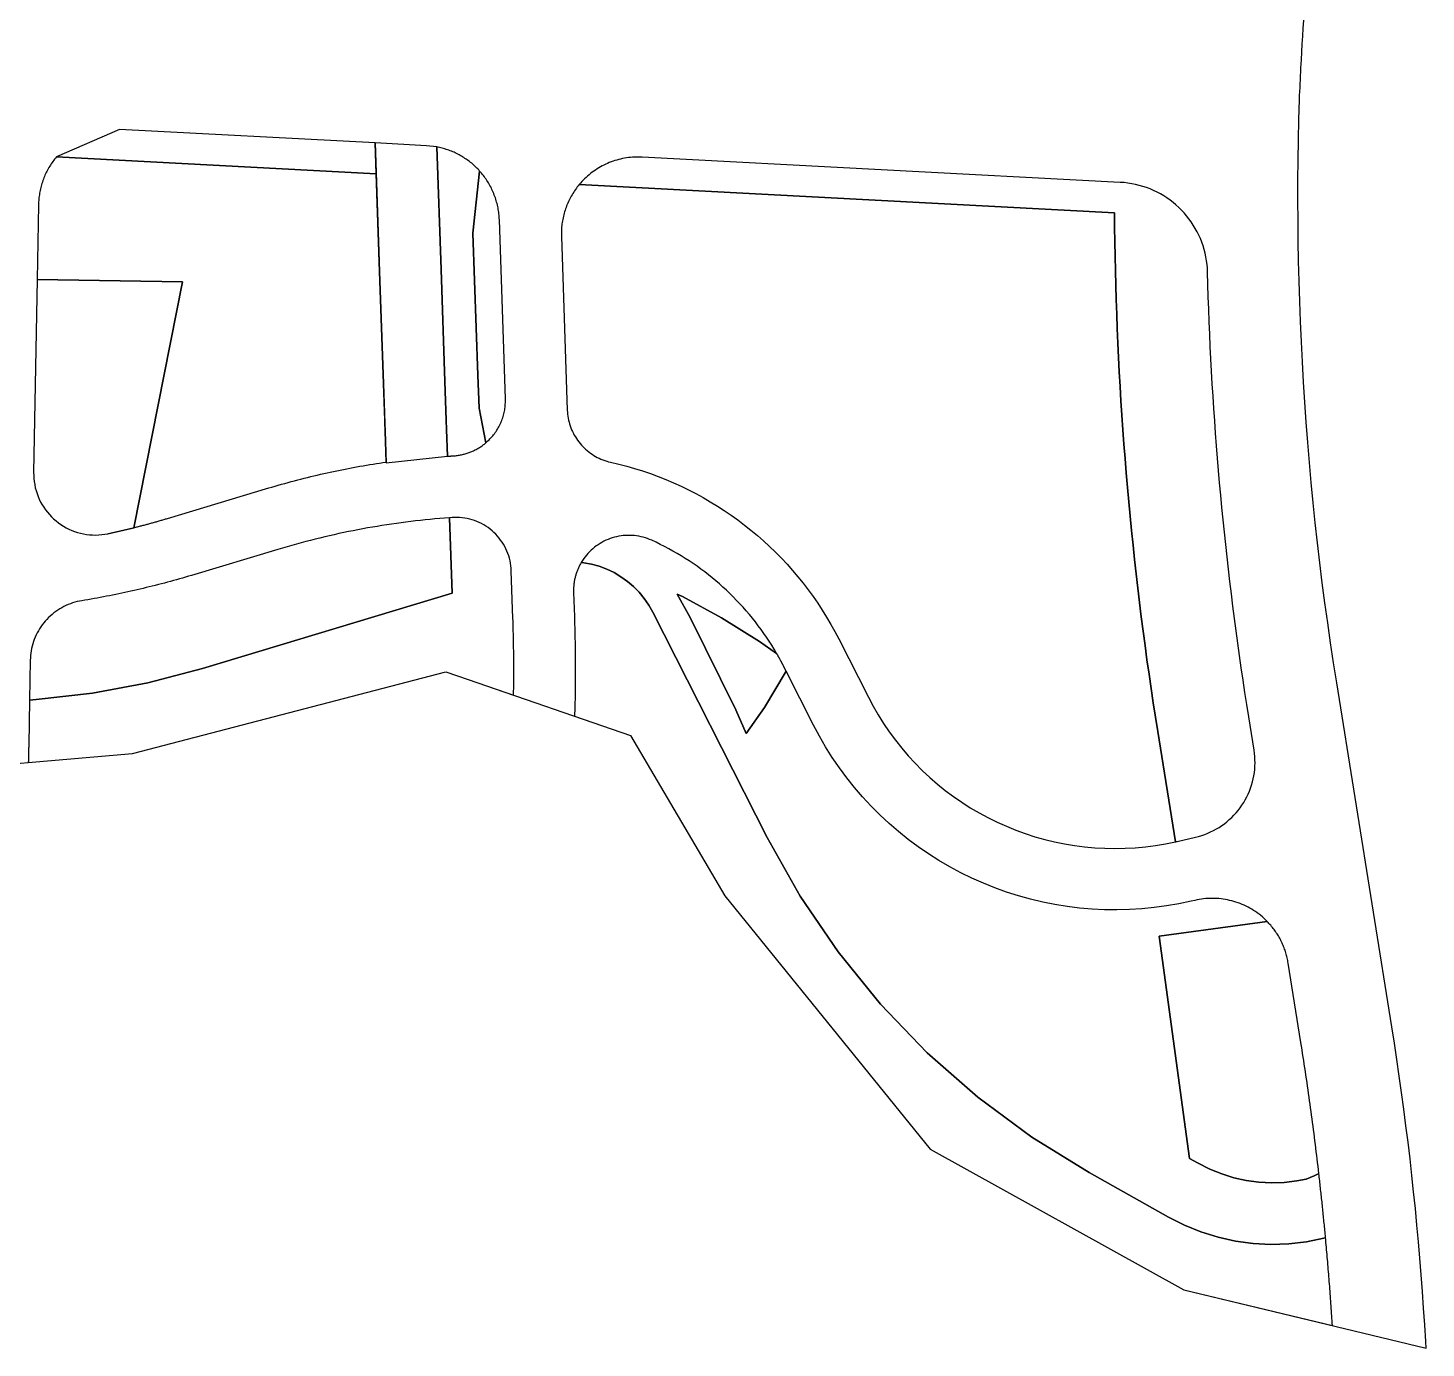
# Model space of a CAD drawing. Header units: millimetres. Extents: x 39644 to 41439, y 212527 to 214341.
# Drawn here: x 40940.8 to 41395.7, y 212555.3 to 212984.9 of the extents above; entities that cross this region are included whole.
import ezdxf

# ---------------------------------------------------------------- set-up
doc = ezdxf.new("R2010")
doc.units = ezdxf.units.MM
for name, color, linetype in [('00-规划范围', 7, 'CONTINUOUS'), ('YD-A_边线', 7, 'CONTINUOUS'), ('YD-E1_边线', 7, 'CONTINUOUS'), ('YD-E2_边线', 7, 'CONTINUOUS'), ('YD-G1_边线', 7, 'CONTINUOUS'), ('YD-G2_边线', 7, 'CONTINUOUS'), ('YD-R2_边线', 7, 'CONTINUOUS'), ('YD-U12_边线', 7, 'CONTINUOUS')]:
    doc.layers.add(name, color=color, linetype=linetype)

msp = doc.modelspace()

# ---------------------------------------------------------------- linework, layer by layer
at = {"layer": '00-规划范围'}
msp.add_lwpolyline([(40910.8, 212743.35), (40940.9, 212745.93), (40974.83, 212748.84), (41076.77, 212775.42), (41084.02, 212772.92), (41136.83, 212754.73), (41167.49, 212702.55), (41234.33, 212620.03), (41316.93, 212574.25), (41395.69, 212555.35), (41395.57, 212557.49), (41395.26, 212562.91), (41394.91, 212568.32), (41394.53, 212573.73), (41394.13, 212579.14), (41393.69, 212584.55), (41393.23, 212589.96), (41392.74, 212595.36), (41392.21, 212600.76), (41391.66, 212606.16), (41391.08, 212611.55), (41390.47, 212616.94), (41389.83, 212622.33), (41389.16, 212627.71), (41388.46, 212633.09), (41387.73, 212638.47), (41386.98, 212643.84), (41386.19, 212649.21), (41385.38, 212654.58), (41384.53, 212659.93), (41366.61, 212771.81), (41365.59, 212778.3), (41364.61, 212784.8), (41363.68, 212791.3), (41362.79, 212797.81), (41361.94, 212804.32), (41361.14, 212810.84), (41360.38, 212817.37), (41359.66, 212823.9), (41358.98, 212830.43), (41358.35, 212836.97), (41357.76, 212843.51), (41357.21, 212850.06), (41356.71, 212856.61), (41356.25, 212863.16), (41355.83, 212869.72), (41355.46, 212876.28), (41355.12, 212882.84), (41354.84, 212889.4), (41354.59, 212895.97), (41354.39, 212902.53), (41354.23, 212909.1), (41354.11, 212915.67), (41354.04, 212922.24), (41354.01, 212928.81), (41354.02, 212935.38), (41354.08, 212941.95), (41354.18, 212948.52), (41354.32, 212955.08), (41354.51, 212961.65), (41354.51, 212961.69, -0.002276), (41355, 212971.91), (41355, 212971.95), (41355, 212971.99, -0.009153), (41357.9, 213013.03)], format="xyb", dxfattribs=at)
at = {"layer": 'YD-A_边线', "color": 7}
msp.add_lwpolyline([(40991.05, 212902.36), (40943.78, 212903.11), (40942.64, 212840.29), (40942.65, 212839.3), (40942.7, 212838.3), (40942.81, 212837.31), (40942.97, 212836.32), (40943.17, 212835.34), (40943.42, 212834.38), (40943.73, 212833.42), (40944.07, 212832.49), (40944.47, 212831.57), (40944.91, 212830.67), (40945.39, 212829.8), (40945.92, 212828.95), (40946.49, 212828.13), (40947.1, 212827.34), (40947.75, 212826.58), (40948.43, 212825.85), (40949.15, 212825.16), (40949.91, 212824.51), (40950.69, 212823.89), (40951.51, 212823.32), (40952.35, 212822.78), (40953.22, 212822.29), (40954.11, 212821.84), (40955.02, 212821.44), (40955.96, 212821.08), (40956.91, 212820.77), (40957.87, 212820.51), (40958.85, 212820.29), (40959.83, 212820.13), (40960.82, 212820.01), (40961.82, 212819.95), (40962.82, 212819.93), (40963.82, 212819.97), (40964.81, 212820.05), (40965.8, 212820.18), (40966.78, 212820.37), (40967.02, 212820.42), (40967.25, 212820.47), (40967.49, 212820.52), (40967.73, 212820.57), (40967.96, 212820.62), (40968.2, 212820.67), (40968.44, 212820.72), (40968.67, 212820.77), (40968.91, 212820.83), (40969.14, 212820.88), (40969.38, 212820.93), (40969.61, 212820.98), (40969.85, 212821.04), (40970.09, 212821.09), (40970.32, 212821.14), (40970.56, 212821.2), (40970.79, 212821.25), (40971.03, 212821.31), (40971.26, 212821.36), (40971.5, 212821.41), (40971.73, 212821.47), (40971.97, 212821.52), (40972.2, 212821.58), (40972.44, 212821.64), (40972.67, 212821.69), (40972.91, 212821.75), (40973.14, 212821.8), (40973.38, 212821.86), (40973.61, 212821.92), (40973.85, 212821.97), (40974.08, 212822.03), (40974.32, 212822.09), (40974.55, 212822.15), (40974.79, 212822.21), (40975.02, 212822.26), (40975.26, 212822.32), (40991.05, 212902.36)], dxfattribs=at)
at = {"layer": 'YD-E1_边线', "color": 7}
for points in [[(41085.58, 212918.18), (41087.76, 212938.39), (41087.45, 212938.72), (41087.14, 212939.05), (41086.82, 212939.37), (41086.5, 212939.68), (41086.17, 212939.99), (41085.84, 212940.3), (41085.5, 212940.6), (41085.16, 212940.89), (41084.81, 212941.17), (41084.45, 212941.45), (41084.09, 212941.73), (41083.73, 212941.99), (41083.36, 212942.25), (41082.98, 212942.51), (41082.6, 212942.75), (41082.22, 212942.99), (41081.83, 212943.22), (41081.44, 212943.45), (41081.05, 212943.67), (41080.65, 212943.88), (41080.24, 212944.08), (41079.84, 212944.28), (41079.43, 212944.47), (41079.01, 212944.65), (41078.6, 212944.82), (41078.18, 212944.99), (41077.75, 212945.15), (41077.33, 212945.3), (41076.9, 212945.44), (41076.47, 212945.58), (41076.04, 212945.71), (41075.6, 212945.83), (41075.16, 212945.94), (41074.72, 212946.04), (41074.28, 212946.14), (41073.84, 212946.23), (41075.2, 212906.37), (41076.44, 212869.86), (41076.87, 212857.26), (41076.97, 212854.32), (41077.27, 212845.57), (41077.38, 212845.58), (41077.49, 212845.58), (41077.61, 212845.59), (41077.72, 212845.6), (41077.83, 212845.61), (41077.94, 212845.61), (41078.06, 212845.62), (41078.17, 212845.63), (41078.28, 212845.64), (41078.39, 212845.64), (41078.5, 212845.65), (41078.62, 212845.66), (41078.73, 212845.67), (41078.84, 212845.67), (41078.95, 212845.68), (41079.07, 212845.69), (41079.18, 212845.7), (41079.29, 212845.7), (41079.61, 212845.73), (41079.93, 212845.75), (41080.25, 212845.79), (41080.56, 212845.83), (41080.88, 212845.87), (41081.2, 212845.93), (41081.51, 212845.98), (41081.83, 212846.05), (41082.14, 212846.11), (41082.45, 212846.19), (41082.76, 212846.27), (41083.07, 212846.35), (41083.38, 212846.44), (41083.68, 212846.54), (41083.99, 212846.64), (41084.29, 212846.74), (41084.59, 212846.86), (41084.89, 212846.97), (41085.18, 212847.1), (41085.48, 212847.22), (41085.77, 212847.36), (41086.06, 212847.5), (41086.35, 212847.64), (41086.63, 212847.79), (41086.91, 212847.94), (41087.19, 212848.1), (41087.46, 212848.26), (41087.74, 212848.43), (41088.01, 212848.6), (41088.27, 212848.78), (41088.54, 212848.96), (41088.8, 212849.15), (41089.05, 212849.34), (41089.31, 212849.54), (41089.56, 212849.74), (41089.8, 212849.94), (41087.64, 212861.19), (41087.16, 212871.98), (41085.58, 212918.18)], [(41098.05, 212808.28), (41098, 212809.11), (41097.92, 212809.93), (41097.8, 212810.75), (41097.64, 212811.56), (41097.44, 212812.36), (41097.21, 212813.16), (41096.94, 212813.94), (41096.63, 212814.71), (41096.29, 212815.46), (41095.91, 212816.2), (41095.51, 212816.92), (41095.06, 212817.62), (41094.59, 212818.3), (41094.09, 212818.95), (41093.56, 212819.58), (41092.99, 212820.19), (41092.4, 212820.77), (41091.79, 212821.33), (41091.15, 212821.85), (41090.49, 212822.34), (41089.8, 212822.81), (41089.1, 212823.24), (41088.37, 212823.64), (41087.63, 212824), (41086.87, 212824.33), (41086.1, 212824.63), (41085.31, 212824.89), (41084.52, 212825.11), (41083.71, 212825.3), (41082.9, 212825.45), (41082.08, 212825.56), (41081.25, 212825.63), (41080.43, 212825.67), (41079.6, 212825.66), (41078.78, 212825.62), (41077.95, 212825.55), (41078.79, 212800.98), (40997.55, 212776.54), (40979.79, 212771.87), (40961.74, 212768.47), (40943.5, 212766.35), (40941.3, 212766.17), (40941.03, 212751.6), (40941.03, 212751.44), (40941.03, 212751.28), (40941.02, 212751.13), (40941.02, 212750.97), (40941.02, 212750.81), (40941.01, 212750.65), (40941.01, 212750.5), (40941.01, 212750.34), (40941, 212750.18), (40941, 212750.03), (40941, 212749.87), (40940.99, 212749.71), (40940.99, 212749.55), (40940.99, 212749.4), (40940.98, 212749.24), (40940.98, 212749.08), (40940.98, 212748.92), (40940.97, 212748.77), (40940.97, 212748.61), (40940.97, 212748.45), (40940.96, 212748.29), (40940.96, 212748.14), (40940.95, 212747.98), (40940.95, 212747.82), (40940.95, 212747.66), (40940.94, 212747.51), (40940.94, 212747.35), (40940.93, 212747.19), (40940.93, 212747.04), (40940.93, 212746.88), (40940.92, 212746.72), (40940.92, 212746.56), (40940.91, 212746.41), (40940.91, 212746.25), (40940.9, 212746.09), (40940.9, 212745.93), (40974.83, 212748.84), (41076.77, 212775.42), (41084.02, 212772.92), (41098.8, 212767.83), (41098.81, 212768.52), (41098.82, 212769.22), (41098.83, 212769.91), (41098.84, 212770.6), (41098.84, 212771.29), (41098.85, 212771.98), (41098.86, 212772.67), (41098.86, 212773.36), (41098.86, 212774.06), (41098.87, 212774.75), (41098.87, 212775.44), (41098.87, 212776.13), (41098.87, 212776.82), (41098.86, 212777.51), (41098.86, 212778.2), (41098.86, 212778.9), (41098.85, 212779.59), (41098.85, 212780.28), (41098.84, 212780.97), (41098.83, 212781.66), (41098.83, 212782.35), (41098.82, 212783.05), (41098.81, 212783.74), (41098.8, 212784.43), (41098.78, 212785.12), (41098.77, 212785.81), (41098.76, 212786.5), (41098.74, 212787.19), (41098.72, 212787.88), (41098.71, 212788.58), (41098.69, 212789.27), (41098.67, 212789.96), (41098.65, 212790.65), (41098.63, 212791.34), (41098.61, 212792.03), (41098.58, 212792.72), (41098.05, 212808.28), (41098.05, 212808.28)], [(41144.07, 212794.83), (41142.78, 212797.11), (41141.31, 212799.26), (41139.65, 212801.28), (41137.83, 212803.14), (41135.84, 212804.84), (41133.72, 212806.36), (41131.48, 212807.69), (41129.12, 212808.82), (41126.68, 212809.74), (41124.17, 212810.45), (41121.6, 212810.93), (41120.82, 212811.01), (41120.68, 212810.77), (41120.54, 212810.52), (41120.4, 212810.27), (41120.27, 212810.01), (41120.14, 212809.76), (41120.02, 212809.5), (41119.9, 212809.24), (41119.78, 212808.98), (41119.67, 212808.72), (41119.56, 212808.46), (41119.46, 212808.19), (41119.36, 212807.92), (41119.27, 212807.65), (41119.18, 212807.38), (41119.09, 212807.11), (41119.01, 212806.84), (41118.93, 212806.56), (41118.86, 212806.29), (41118.79, 212806.01), (41118.73, 212805.74), (41118.67, 212805.46), (41118.61, 212805.18), (41118.56, 212804.9), (41118.51, 212804.61), (41118.47, 212804.33), (41118.43, 212804.05), (41118.4, 212803.77), (41118.37, 212803.48), (41118.35, 212803.2), (41118.33, 212802.92), (41118.31, 212802.63), (41118.3, 212802.35), (41118.3, 212802.06), (41118.29, 212801.78), (41118.3, 212801.49), (41118.31, 212801.21), (41118.57, 212793.4), (41118.6, 212792.5), (41118.63, 212791.6), (41118.66, 212790.7), (41118.68, 212789.8), (41118.7, 212788.9), (41118.73, 212788), (41118.75, 212787.1), (41118.77, 212786.2), (41118.78, 212785.3), (41118.8, 212784.4), (41118.81, 212783.5), (41118.82, 212782.6), (41118.84, 212781.7), (41118.84, 212780.8), (41118.85, 212779.9), (41118.86, 212779), (41118.86, 212778.1), (41118.87, 212777.2), (41118.87, 212776.3), (41118.87, 212775.4), (41118.86, 212774.5), (41118.86, 212773.6), (41118.86, 212772.7), (41118.85, 212771.8), (41118.84, 212770.9), (41118.83, 212770), (41118.82, 212769.1), (41118.81, 212768.2), (41118.79, 212767.29), (41118.78, 212766.39), (41118.76, 212765.49), (41118.74, 212764.59), (41118.72, 212763.69), (41118.7, 212762.79), (41118.67, 212761.89), (41118.65, 212760.99), (41136.83, 212754.73), (41167.49, 212702.55), (41234.33, 212620.03), (41316.93, 212574.25), (41365.22, 212562.66), (41365.17, 212563.46), (41365.12, 212564.25), (41365.06, 212565.05), (41365.01, 212565.85), (41364.96, 212566.64), (41364.9, 212567.44), (41364.85, 212568.24), (41364.79, 212569.03), (41364.74, 212569.83), (41364.68, 212570.63), (41364.62, 212571.42), (41364.57, 212572.22), (41364.51, 212573.02), (41364.45, 212573.81), (41364.39, 212574.61), (41364.33, 212575.41), (41364.27, 212576.2), (41364.2, 212577), (41364.14, 212577.79), (41364.08, 212578.59), (41364.01, 212579.39), (41363.95, 212580.18), (41363.89, 212580.98), (41363.82, 212581.77), (41363.75, 212582.57), (41363.69, 212583.36), (41363.62, 212584.16), (41363.55, 212584.96), (41363.48, 212585.75), (41363.41, 212586.55), (41363.34, 212587.34), (41363.27, 212588.14), (41363.2, 212588.93), (41363.13, 212589.73), (41363.05, 212590.52), (41362.98, 212591.32), (41362.44, 212591.1), (41356.75, 212589.95), (41350.99, 212589.28), (41345.2, 212589.09), (41339.4, 212589.38), (41333.66, 212590.16), (41328, 212591.42), (41322.46, 212593.14), (41317.08, 212595.32), (41311.91, 212597.94), (41286.07, 212612.42), (41267.43, 212623.93), (41249.82, 212636.96), (41233.36, 212651.43), (41218.19, 212667.23), (41204.4, 212684.26), (41192.09, 212702.38), (41181.35, 212721.48), (41144.07, 212794.83)]]:
    msp.add_lwpolyline(points, dxfattribs=at)
at = {"layer": 'YD-E2_边线', "color": 7}
msp.add_lwpolyline([(41184.38, 212781.41), (41178.81, 212785.31), (41166.48, 212792.95), (41153.74, 212799.9), (41151.99, 212800.73), (41156.3, 212793.09), (41171.13, 212763.08), (41174.47, 212755.33), (41180.45, 212763.77), (41187.5, 212775.58), (41186.76, 212777.04), (41186.7, 212777.16), (41186.63, 212777.28), (41186.57, 212777.41), (41186.51, 212777.53), (41186.44, 212777.65), (41186.38, 212777.77), (41186.32, 212777.9), (41186.25, 212778.02), (41186.19, 212778.14), (41186.12, 212778.26), (41186.06, 212778.39), (41185.99, 212778.51), (41185.93, 212778.63), (41185.86, 212778.75), (41185.8, 212778.87), (41185.73, 212779), (41185.67, 212779.12), (41185.6, 212779.24), (41185.54, 212779.36), (41185.47, 212779.48), (41185.4, 212779.6), (41185.34, 212779.72), (41185.27, 212779.84), (41185.2, 212779.97), (41185.14, 212780.09), (41185.07, 212780.21), (41185, 212780.33), (41184.93, 212780.45), (41184.86, 212780.57), (41184.8, 212780.69), (41184.73, 212780.81), (41184.66, 212780.93), (41184.59, 212781.05), (41184.52, 212781.17), (41184.45, 212781.29), (41184.38, 212781.41), (41184.38, 212781.41)], dxfattribs=at)
at = {"layer": 'YD-G1_边线', "color": 7}
for points in [[(41053.78, 212947.51), (41055.21, 212905.69), (41056.45, 212869.17), (41056.9, 212856.3), (41057.05, 212853.73), (41057.38, 212843.45), (41077.27, 212845.57), (41076.97, 212854.32), (41076.87, 212857.26), (41076.44, 212869.86), (41075.2, 212906.37), (41073.84, 212946.23), (41070.49, 212946.63), (41053.78, 212947.51)], [(41078.79, 212800.98), (41077.95, 212825.56), (41076.37, 212825.44), (41074.8, 212825.31), (41073.22, 212825.17), (41071.65, 212825.03), (41070.07, 212824.87), (41068.5, 212824.7), (41066.93, 212824.52), (41065.36, 212824.33), (41063.79, 212824.14), (41062.22, 212823.93), (41060.65, 212823.71), (41059.09, 212823.49), (41057.52, 212823.25), (41055.96, 212823.01), (41054.4, 212822.75), (41052.84, 212822.49), (41051.28, 212822.22), (41049.72, 212821.93), (41048.17, 212821.64), (41046.61, 212821.34), (41045.06, 212821.03), (41043.51, 212820.71), (41041.97, 212820.38), (41040.42, 212820.04), (41038.88, 212819.69), (41037.34, 212819.33), (41035.8, 212818.96), (41034.26, 212818.59), (41032.73, 212818.2), (41031.2, 212817.81), (41029.67, 212817.4), (41028.14, 212816.99), (41026.62, 212816.56), (41025.1, 212816.13), (41023.58, 212815.69), (41022.06, 212815.24), (40993.99, 212806.79), (40993.01, 212806.5), (40992.04, 212806.21), (40991.06, 212805.93), (40990.08, 212805.65), (40989.1, 212805.37), (40988.12, 212805.1), (40987.14, 212804.83), (40986.16, 212804.56), (40985.18, 212804.3), (40984.19, 212804.04), (40983.21, 212803.78), (40982.22, 212803.53), (40981.24, 212803.28), (40980.25, 212803.04), (40979.26, 212802.8), (40978.27, 212802.56), (40977.28, 212802.32), (40976.29, 212802.09), (40975.3, 212801.87), (40974.3, 212801.64), (40973.31, 212801.42), (40972.31, 212801.21), (40971.32, 212800.99), (40970.32, 212800.78), (40969.33, 212800.58), (40968.33, 212800.38), (40967.33, 212800.18), (40966.33, 212799.98), (40965.33, 212799.79), (40964.33, 212799.61), (40963.33, 212799.42), (40962.33, 212799.24), (40961.33, 212799.07), (40960.32, 212798.89), (40959.32, 212798.73), (40958.32, 212798.56), (40957.56, 212798.42), (40956.8, 212798.25), (40956.05, 212798.06), (40955.31, 212797.83), (40954.58, 212797.58), (40953.87, 212797.29), (40953.16, 212796.98), (40952.46, 212796.65), (40951.78, 212796.28), (40951.11, 212795.89), (40950.46, 212795.48), (40949.82, 212795.04), (40949.21, 212794.57), (40948.61, 212794.09), (40948.03, 212793.57), (40947.47, 212793.04), (40946.93, 212792.49), (40946.41, 212791.91), (40945.92, 212791.32), (40945.45, 212790.71), (40945, 212790.08), (40944.58, 212789.43), (40944.18, 212788.77), (40943.81, 212788.09), (40943.46, 212787.4), (40943.14, 212786.69), (40942.85, 212785.98), (40942.59, 212785.25), (40942.36, 212784.51), (40942.15, 212783.77), (40941.97, 212783.02), (40941.83, 212782.26), (40941.71, 212781.49), (40941.62, 212780.73), (40941.56, 212779.95), (40941.53, 212779.18), (40941.3, 212766.17), (40943.5, 212766.35), (40961.74, 212768.47), (40979.79, 212771.87), (40997.55, 212776.54), (41078.79, 212800.98)], [(41308.86, 212689.38), (41344.01, 212694.17), (41343.5, 212694.67), (41342.98, 212695.16), (41342.45, 212695.63), (41341.91, 212696.09), (41341.35, 212696.53), (41340.78, 212696.95), (41340.2, 212697.36), (41339.6, 212697.75), (41339, 212698.12), (41338.39, 212698.48), (41337.76, 212698.82), (41337.13, 212699.14), (41336.48, 212699.44), (41335.83, 212699.73), (41335.18, 212699.99), (41334.51, 212700.24), (41333.84, 212700.47), (41333.16, 212700.68), (41332.47, 212700.87), (41331.78, 212701.04), (41331.09, 212701.19), (41330.39, 212701.32), (41329.69, 212701.43), (41328.98, 212701.52), (41328.28, 212701.59), (41327.57, 212701.64), (41326.86, 212701.67), (41326.15, 212701.68), (41325.44, 212701.67), (41324.73, 212701.64), (41324.02, 212701.59), (41323.31, 212701.52), (41322.61, 212701.43), (41321.91, 212701.32), (41321.21, 212701.19), (41320.51, 212701.04), (41319.25, 212700.74), (41315.28, 212699.9), (41311.28, 212699.21), (41307.26, 212698.66), (41303.22, 212698.26), (41299.17, 212698.01), (41295.12, 212697.91), (41291.06, 212697.97), (41287.01, 212698.17), (41282.96, 212698.52), (41278.94, 212699.01), (41274.93, 212699.66), (41270.95, 212700.45), (41267.01, 212701.39), (41263.1, 212702.48), (41259.23, 212703.71), (41255.41, 212705.08), (41251.65, 212706.59), (41247.94, 212708.23), (41244.29, 212710.02), (41240.72, 212711.93), (41237.21, 212713.98), (41233.79, 212716.16), (41230.45, 212718.46), (41227.19, 212720.88), (41224.03, 212723.42), (41220.96, 212726.07), (41217.99, 212728.84), (41215.13, 212731.71), (41212.37, 212734.69), (41209.73, 212737.77), (41207.2, 212740.94), (41204.79, 212744.2), (41202.5, 212747.55), (41200.34, 212750.98), (41198.3, 212754.49), (41196.4, 212758.08), (41187.5, 212775.58), (41180.45, 212763.77), (41174.47, 212755.33), (41171.13, 212763.08), (41156.3, 212793.09), (41151.99, 212800.73), (41153.74, 212799.9), (41166.48, 212792.95), (41178.81, 212785.31), (41184.38, 212781.41), (41183.6, 212782.74), (41182.79, 212784.06), (41181.95, 212785.36), (41181.1, 212786.65), (41180.22, 212787.93), (41179.32, 212789.19), (41178.4, 212790.43), (41177.46, 212791.66), (41176.49, 212792.87), (41175.51, 212794.06), (41174.51, 212795.24), (41173.48, 212796.4), (41172.44, 212797.55), (41171.37, 212798.67), (41170.29, 212799.78), (41169.19, 212800.86), (41168.07, 212801.93), (41166.93, 212802.98), (41165.77, 212804.01), (41164.6, 212805.02), (41163.41, 212806), (41162.2, 212806.97), (41160.98, 212807.92), (41159.74, 212808.85), (41158.48, 212809.75), (41157.21, 212810.63), (41155.92, 212811.49), (41154.62, 212812.33), (41153.31, 212813.15), (41151.98, 212813.94), (41150.64, 212814.71), (41149.28, 212815.46), (41147.91, 212816.18), (41146.53, 212816.88), (41145.14, 212817.56), (41143.74, 212818.21), (41143.07, 212818.5), (41142.38, 212818.76), (41141.69, 212818.99), (41140.99, 212819.2), (41140.28, 212819.37), (41139.57, 212819.52), (41138.84, 212819.64), (41138.12, 212819.73), (41137.39, 212819.79), (41136.66, 212819.82), (41135.93, 212819.82), (41135.2, 212819.79), (41134.47, 212819.73), (41133.75, 212819.64), (41133.03, 212819.52), (41132.31, 212819.37), (41131.6, 212819.2), (41130.9, 212818.99), (41130.21, 212818.76), (41129.53, 212818.5), (41128.86, 212818.21), (41128.2, 212817.89), (41127.55, 212817.55), (41126.92, 212817.19), (41126.31, 212816.79), (41125.71, 212816.37), (41125.12, 212815.93), (41124.56, 212815.47), (41124.02, 212814.98), (41123.49, 212814.47), (41122.99, 212813.94), (41122.51, 212813.39), (41122.05, 212812.82), (41121.62, 212812.24), (41121.21, 212811.63), (41120.82, 212811.01), (41121.6, 212810.93), (41124.17, 212810.45), (41126.68, 212809.74), (41129.12, 212808.82), (41131.48, 212807.69), (41133.72, 212806.36), (41135.84, 212804.84), (41137.83, 212803.14), (41139.65, 212801.28), (41141.31, 212799.26), (41142.78, 212797.11), (41144.07, 212794.83), (41181.35, 212721.48), (41192.09, 212702.38), (41204.4, 212684.26), (41218.19, 212667.23), (41233.36, 212651.43), (41249.82, 212636.96), (41267.43, 212623.93), (41286.07, 212612.42), (41311.91, 212597.94), (41317.08, 212595.32), (41322.46, 212593.14), (41328, 212591.42), (41333.66, 212590.16), (41339.4, 212589.38), (41345.2, 212589.09), (41350.99, 212589.28), (41356.75, 212589.95), (41362.44, 212591.1), (41362.98, 212591.32), (41362.93, 212591.9), (41362.87, 212592.47), (41362.82, 212593.05), (41362.76, 212593.63), (41362.71, 212594.21), (41362.65, 212594.79), (41362.6, 212595.36), (41362.54, 212595.94), (41362.48, 212596.52), (41362.43, 212597.1), (41362.37, 212597.68), (41362.31, 212598.25), (41362.25, 212598.83), (41362.19, 212599.41), (41362.13, 212599.99), (41362.08, 212600.57), (41362.02, 212601.14), (41361.96, 212601.72), (41361.9, 212602.3), (41361.84, 212602.88), (41361.78, 212603.45), (41361.71, 212604.03), (41361.65, 212604.61), (41361.59, 212605.19), (41361.53, 212605.76), (41361.47, 212606.34), (41361.4, 212606.92), (41361.34, 212607.5), (41361.28, 212608.07), (41361.21, 212608.65), (41361.15, 212609.23), (41361.08, 212609.8), (41361.02, 212610.38), (41360.95, 212610.96), (41360.89, 212611.53), (41360.82, 212612.11), (41359.27, 212611.38), (41356.7, 212610.34), (41353.6, 212609.72), (41349.51, 212609.24), (41345.38, 212609.11), (41341.26, 212609.32), (41337.17, 212609.87), (41333.14, 212610.76), (41329.2, 212611.99), (41325.38, 212613.54), (41321.32, 212615.59), (41318.72, 212617.05), (41308.86, 212689.38)]]:
    msp.add_lwpolyline(points, dxfattribs=at)
at = {"layer": 'YD-G2_边线', "color": 7}
for points in [[(41054.12, 212937.48), (41053.78, 212947.51), (40970.54, 212951.92), (40950.04, 212942.99), (41054.12, 212937.48)], [(41324.62, 212905.5), (41324.56, 212906.74), (41324.45, 212907.98), (41324.29, 212909.21), (41324.08, 212910.44), (41323.82, 212911.65), (41323.51, 212912.86), (41323.15, 212914.05), (41322.73, 212915.22), (41322.28, 212916.38), (41321.77, 212917.51), (41321.22, 212918.63), (41320.62, 212919.72), (41319.97, 212920.78), (41319.29, 212921.82), (41318.56, 212922.82), (41317.79, 212923.8), (41316.98, 212924.74), (41316.13, 212925.65), (41315.24, 212926.53), (41314.32, 212927.36), (41313.37, 212928.16), (41312.38, 212928.92), (41311.36, 212929.63), (41310.32, 212930.3), (41309.24, 212930.93), (41308.15, 212931.51), (41307.02, 212932.05), (41305.88, 212932.54), (41304.72, 212932.98), (41303.54, 212933.38), (41302.34, 212933.72), (41301.14, 212934.02), (41299.92, 212934.26), (41298.69, 212934.46), (41297.45, 212934.6), (41296.21, 212934.69), (41140.66, 212942.92), (41140.02, 212942.94), (41139.37, 212942.95), (41138.73, 212942.95), (41138.09, 212942.92), (41137.44, 212942.88), (41136.8, 212942.82), (41136.16, 212942.75), (41135.52, 212942.66), (41134.89, 212942.55), (41134.26, 212942.43), (41133.63, 212942.29), (41133, 212942.14), (41132.38, 212941.97), (41131.77, 212941.78), (41131.16, 212941.58), (41130.55, 212941.36), (41129.95, 212941.12), (41129.36, 212940.87), (41128.77, 212940.61), (41128.19, 212940.33), (41127.62, 212940.04), (41127.05, 212939.73), (41126.49, 212939.4), (41125.95, 212939.06), (41125.41, 212938.71), (41124.88, 212938.35), (41124.36, 212937.97), (41123.85, 212937.57), (41123.35, 212937.17), (41122.86, 212936.75), (41122.38, 212936.32), (41121.91, 212935.88), (41121.45, 212935.42), (41121.01, 212934.96), (41120.58, 212934.48), (41120.16, 212933.99), (41294.3, 212924.78), (41294.34, 212920.07), (41294.41, 212915.36), (41294.49, 212910.65), (41294.6, 212905.94), (41294.72, 212901.24), (41294.87, 212896.53), (41295.03, 212891.82), (41295.21, 212887.12), (41295.42, 212882.41), (41295.64, 212877.71), (41295.88, 212873.01), (41296.15, 212868.31), (41296.43, 212863.61), (41296.73, 212858.91), (41297.06, 212854.21), (41297.4, 212849.51), (41297.76, 212844.82), (41298.14, 212840.12), (41298.54, 212835.43), (41298.96, 212830.74), (41299.4, 212826.05), (41299.86, 212821.37), (41300.34, 212816.68), (41300.84, 212812), (41301.36, 212807.32), (41301.9, 212802.64), (41302.46, 212797.97), (41303.04, 212793.29), (41303.64, 212788.62), (41304.26, 212783.95), (41304.89, 212779.29), (41305.55, 212774.62), (41306.23, 212769.96), (41306.92, 212765.31), (41307.64, 212760.65), (41308.37, 212756), (41314.13, 212720.09), (41314.23, 212720.11), (41314.33, 212720.13), (41314.43, 212720.16), (41314.54, 212720.18), (41314.64, 212720.2), (41314.74, 212720.23), (41320.68, 212721.6), (41321.69, 212721.86), (41322.69, 212722.16), (41323.68, 212722.5), (41324.65, 212722.88), (41325.6, 212723.3), (41326.54, 212723.76), (41327.46, 212724.26), (41328.35, 212724.79), (41329.22, 212725.37), (41330.07, 212725.98), (41330.89, 212726.62), (41331.68, 212727.3), (41332.45, 212728.01), (41333.18, 212728.75), (41333.88, 212729.52), (41334.55, 212730.32), (41335.19, 212731.15), (41335.79, 212732), (41336.35, 212732.88), (41336.88, 212733.78), (41337.37, 212734.7), (41337.82, 212735.64), (41338.23, 212736.6), (41338.6, 212737.58), (41338.93, 212738.57), (41339.22, 212739.57), (41339.46, 212740.58), (41339.66, 212741.61), (41339.83, 212742.64), (41339.94, 212743.67), (41340.02, 212744.71), (41340.05, 212745.76), (41340.03, 212746.8), (41339.98, 212747.84), (41339.88, 212748.88), (41339.73, 212749.91), (41338, 212760.75), (41337.36, 212764.74), (41336.75, 212768.73), (41336.14, 212772.73), (41335.56, 212776.73), (41334.98, 212780.73), (41334.43, 212784.73), (41333.88, 212788.73), (41333.35, 212792.74), (41332.84, 212796.75), (41332.34, 212800.76), (41331.86, 212804.77), (41331.39, 212808.78), (41330.94, 212812.8), (41330.5, 212816.81), (41330.07, 212820.83), (41329.66, 212824.85), (41329.27, 212828.88), (41328.89, 212832.9), (41328.53, 212836.92), (41328.18, 212840.95), (41327.84, 212844.98), (41327.52, 212849), (41327.22, 212853.03), (41326.93, 212857.06), (41326.65, 212861.1), (41326.39, 212865.13), (41326.15, 212869.16), (41325.92, 212873.2), (41325.7, 212877.23), (41325.5, 212881.27), (41325.32, 212885.3), (41325.15, 212889.34), (41324.99, 212893.38), (41324.85, 212897.42), (41324.73, 212901.46), (41324.62, 212905.5), (41324.62, 212905.5)], [(41094.16, 212922.52), (41094.14, 212923), (41094.11, 212923.49), (41094.07, 212923.97), (41094.02, 212924.45), (41093.96, 212924.93), (41093.89, 212925.41), (41093.81, 212925.89), (41093.73, 212926.37), (41093.63, 212926.85), (41093.52, 212927.32), (41093.41, 212927.79), (41093.29, 212928.26), (41093.15, 212928.73), (41093.01, 212929.19), (41092.86, 212929.65), (41092.7, 212930.11), (41092.53, 212930.56), (41092.36, 212931.02), (41092.17, 212931.46), (41091.98, 212931.91), (41091.77, 212932.35), (41091.56, 212932.79), (41091.34, 212933.22), (41091.11, 212933.65), (41090.88, 212934.07), (41090.63, 212934.49), (41090.38, 212934.9), (41090.12, 212935.31), (41089.85, 212935.72), (41089.57, 212936.11), (41089.29, 212936.51), (41089, 212936.89), (41088.7, 212937.28), (41088.39, 212937.65), (41088.08, 212938.02), (41087.76, 212938.39), (41085.58, 212918.18), (41087.16, 212871.98), (41087.64, 212861.19), (41089.8, 212849.94), (41090.14, 212850.24), (41090.47, 212850.54), (41090.8, 212850.86), (41091.12, 212851.18), (41091.42, 212851.51), (41091.72, 212851.84), (41092.02, 212852.18), (41092.3, 212852.53), (41092.57, 212852.89), (41092.84, 212853.26), (41093.09, 212853.63), (41093.34, 212854), (41093.58, 212854.39), (41093.81, 212854.78), (41094.02, 212855.17), (41094.23, 212855.57), (41094.43, 212855.98), (41094.62, 212856.39), (41094.79, 212856.8), (41094.96, 212857.22), (41095.12, 212857.64), (41095.26, 212858.07), (41095.4, 212858.5), (41095.52, 212858.93), (41095.63, 212859.37), (41095.73, 212859.8), (41095.83, 212860.25), (41095.91, 212860.69), (41095.97, 212861.13), (41096.03, 212861.58), (41096.08, 212862.03), (41096.11, 212862.48), (41096.14, 212862.93), (41096.15, 212863.38), (41096.15, 212863.83), (41096.14, 212864.28), (41094.16, 212922.52), (41094.16, 212922.52)]]:
    msp.add_lwpolyline(points, dxfattribs=at)
at = {"layer": 'YD-R2_边线', "color": 7}
for points in [[(41056.45, 212869.17), (41055.21, 212905.69), (41054.12, 212937.48), (40950.04, 212942.99), (40949.74, 212942.62), (40949.45, 212942.25), (40949.16, 212941.88), (40948.88, 212941.5), (40948.61, 212941.11), (40948.35, 212940.72), (40948.09, 212940.33), (40947.85, 212939.93), (40947.61, 212939.52), (40947.37, 212939.11), (40947.15, 212938.7), (40946.93, 212938.28), (40946.72, 212937.86), (40946.52, 212937.43), (40946.33, 212937), (40946.14, 212936.57), (40945.96, 212936.13), (40945.79, 212935.7), (40945.63, 212935.25), (40945.48, 212934.81), (40945.34, 212934.36), (40945.2, 212933.91), (40945.08, 212933.45), (40944.96, 212933), (40944.85, 212932.54), (40944.75, 212932.08), (40944.66, 212931.62), (40944.57, 212931.15), (40944.5, 212930.69), (40944.43, 212930.22), (40944.37, 212929.76), (40944.33, 212929.29), (40944.29, 212928.82), (40944.26, 212928.35), (40944.23, 212927.88), (40944.22, 212927.41), (40943.78, 212903.11), (40991.05, 212902.36), (40975.26, 212822.32), (40975.56, 212822.4), (40975.87, 212822.48), (40976.17, 212822.55), (40976.48, 212822.63), (40976.78, 212822.71), (40977.09, 212822.79), (40977.39, 212822.87), (40977.7, 212822.95), (40978, 212823.03), (40978.31, 212823.11), (40978.61, 212823.19), (40978.92, 212823.27), (40979.22, 212823.35), (40979.53, 212823.43), (40979.83, 212823.51), (40980.13, 212823.6), (40980.44, 212823.68), (40980.74, 212823.76), (40981.05, 212823.85), (40981.35, 212823.93), (40981.65, 212824.02), (40981.96, 212824.1), (40982.26, 212824.19), (40982.56, 212824.27), (40982.87, 212824.36), (40983.17, 212824.44), (40983.47, 212824.53), (40983.77, 212824.62), (40984.08, 212824.71), (40984.38, 212824.79), (40984.68, 212824.88), (40984.98, 212824.97), (40985.29, 212825.06), (40985.59, 212825.15), (40985.89, 212825.24), (40986.19, 212825.33), (41019.12, 212835.24), (41020.16, 212835.55), (41021.21, 212835.86), (41022.25, 212836.16), (41023.3, 212836.46), (41024.35, 212836.75), (41025.4, 212837.04), (41026.45, 212837.33), (41027.5, 212837.61), (41028.56, 212837.88), (41029.61, 212838.16), (41030.67, 212838.42), (41031.72, 212838.69), (41032.78, 212838.95), (41033.84, 212839.2), (41034.9, 212839.45), (41035.96, 212839.7), (41037.02, 212839.94), (41038.09, 212840.17), (41039.15, 212840.41), (41040.22, 212840.63), (41041.28, 212840.86), (41042.35, 212841.07), (41043.42, 212841.29), (41044.49, 212841.5), (41045.56, 212841.7), (41046.63, 212841.9), (41047.7, 212842.1), (41048.77, 212842.29), (41049.84, 212842.48), (41050.92, 212842.66), (41051.99, 212842.84), (41053.07, 212843.02), (41054.14, 212843.18), (41055.22, 212843.35), (41056.3, 212843.51), (41057.38, 212843.67), (41057.05, 212853.73), (41056.88, 212856.58), (41056.87, 212857.26), (41056.45, 212869.17)], [(41294.3, 212924.78), (41120.16, 212933.99), (41119.84, 212933.6), (41119.53, 212933.2), (41119.22, 212932.79), (41118.92, 212932.38), (41118.63, 212931.96), (41118.35, 212931.54), (41118.08, 212931.11), (41117.82, 212930.68), (41117.57, 212930.24), (41117.32, 212929.8), (41117.09, 212929.35), (41116.86, 212928.89), (41116.64, 212928.43), (41116.43, 212927.97), (41116.24, 212927.51), (41116.05, 212927.03), (41115.87, 212926.56), (41115.7, 212926.08), (41115.54, 212925.6), (41115.39, 212925.12), (41115.25, 212924.63), (41115.12, 212924.14), (41115, 212923.65), (41114.89, 212923.15), (41114.79, 212922.65), (41114.69, 212922.15), (41114.61, 212921.65), (41114.54, 212921.15), (41114.49, 212920.65), (41114.44, 212920.14), (41114.4, 212919.64), (41114.37, 212919.13), (41114.35, 212918.62), (41114.34, 212918.12), (41114.34, 212917.61), (41114.35, 212917.1), (41116.28, 212860.6), (41116.31, 212859.95), (41116.37, 212859.29), (41116.46, 212858.64), (41116.56, 212857.99), (41116.69, 212857.34), (41116.85, 212856.7), (41117.02, 212856.06), (41117.22, 212855.44), (41117.45, 212854.82), (41117.69, 212854.2), (41117.96, 212853.6), (41118.25, 212853.01), (41118.56, 212852.43), (41118.89, 212851.86), (41119.25, 212851.3), (41119.62, 212850.76), (41120.01, 212850.23), (41120.42, 212849.72), (41120.85, 212849.22), (41121.3, 212848.73), (41121.77, 212848.27), (41122.25, 212847.82), (41122.75, 212847.39), (41123.26, 212846.97), (41123.79, 212846.58), (41124.34, 212846.21), (41124.89, 212845.85), (41125.46, 212845.52), (41126.04, 212845.21), (41126.63, 212844.92), (41127.23, 212844.65), (41127.85, 212844.4), (41128.47, 212844.18), (41129.09, 212843.98), (41129.73, 212843.8), (41130.37, 212843.65), (41132.99, 212843.03), (41135.6, 212842.35), (41138.19, 212841.6), (41140.76, 212840.8), (41143.31, 212839.93), (41145.84, 212838.99), (41148.35, 212838), (41150.83, 212836.95), (41153.28, 212835.83), (41155.71, 212834.65), (41158.1, 212833.42), (41160.47, 212832.13), (41162.8, 212830.78), (41165.1, 212829.37), (41167.36, 212827.91), (41169.59, 212826.39), (41171.78, 212824.82), (41173.93, 212823.19), (41176.04, 212821.51), (41178.11, 212819.78), (41180.13, 212818.01), (41182.11, 212816.18), (41184.05, 212814.3), (41185.94, 212812.38), (41187.78, 212810.41), (41189.57, 212808.4), (41191.31, 212806.34), (41193, 212804.24), (41194.64, 212802.1), (41196.23, 212799.93), (41197.76, 212797.71), (41199.24, 212795.45), (41200.66, 212793.16), (41202.03, 212790.84), (41203.34, 212788.49), (41204.59, 212786.1), (41214.23, 212767.14), (41215.78, 212764.22), (41217.43, 212761.36), (41219.19, 212758.57), (41221.05, 212755.84), (41223.01, 212753.18), (41225.07, 212750.6), (41227.22, 212748.09), (41229.46, 212745.67), (41231.78, 212743.32), (41234.19, 212741.07), (41236.69, 212738.9), (41239.26, 212736.83), (41241.9, 212734.85), (41244.62, 212732.97), (41247.4, 212731.2), (41250.25, 212729.52), (41253.15, 212727.95), (41256.11, 212726.49), (41259.13, 212725.14), (41262.19, 212723.9), (41265.29, 212722.77), (41268.43, 212721.76), (41271.61, 212720.86), (41274.82, 212720.08), (41278.05, 212719.42), (41281.31, 212718.88), (41284.59, 212718.46), (41287.88, 212718.15), (41291.17, 212717.97), (41294.47, 212717.91), (41297.78, 212717.97), (41301.07, 212718.16), (41304.36, 212718.46), (41307.64, 212718.88), (41310.89, 212719.43), (41314.13, 212720.09), (41308.37, 212756), (41307.64, 212760.65), (41306.92, 212765.31), (41306.23, 212769.96), (41305.55, 212774.62), (41304.89, 212779.29), (41304.26, 212783.95), (41303.64, 212788.62), (41303.04, 212793.29), (41302.46, 212797.97), (41301.9, 212802.64), (41301.36, 212807.32), (41300.84, 212812), (41300.34, 212816.68), (41299.86, 212821.37), (41299.4, 212826.05), (41298.96, 212830.74), (41298.54, 212835.43), (41298.14, 212840.12), (41297.76, 212844.82), (41297.4, 212849.51), (41297.06, 212854.21), (41296.73, 212858.91), (41296.43, 212863.61), (41296.15, 212868.31), (41295.88, 212873.01), (41295.64, 212877.71), (41295.42, 212882.41), (41295.21, 212887.12), (41295.03, 212891.82), (41294.87, 212896.53), (41294.72, 212901.24), (41294.6, 212905.94), (41294.49, 212910.65), (41294.41, 212915.36), (41294.34, 212920.07), (41294.3, 212924.78), (41294.3, 212924.78)]]:
    msp.add_lwpolyline(points, dxfattribs=at)
at = {"layer": 'YD-U12_边线', "color": 7}
msp.add_lwpolyline([(41354.98, 212654.79), (41350.83, 212680.63), (41350.76, 212681.06), (41350.68, 212681.48), (41350.6, 212681.9), (41350.5, 212682.31), (41350.4, 212682.73), (41350.3, 212683.14), (41350.18, 212683.56), (41350.06, 212683.97), (41349.93, 212684.38), (41349.8, 212684.78), (41349.66, 212685.19), (41349.51, 212685.59), (41349.35, 212685.98), (41349.19, 212686.38), (41349.02, 212686.77), (41348.84, 212687.16), (41348.66, 212687.55), (41348.47, 212687.93), (41348.28, 212688.31), (41348.07, 212688.69), (41347.86, 212689.07), (41347.65, 212689.44), (41347.43, 212689.8), (41347.2, 212690.16), (41346.97, 212690.52), (41346.73, 212690.88), (41346.48, 212691.23), (41346.23, 212691.57), (41345.97, 212691.91), (41345.71, 212692.25), (41345.44, 212692.58), (41345.16, 212692.91), (41344.88, 212693.23), (41344.59, 212693.55), (41344.3, 212693.87), (41344.01, 212694.17), (41308.86, 212689.38), (41318.72, 212617.05), (41321.32, 212615.59), (41325.38, 212613.54), (41329.2, 212611.99), (41333.14, 212610.76), (41337.17, 212609.87), (41341.26, 212609.32), (41345.38, 212609.11), (41349.51, 212609.24), (41353.6, 212609.72), (41356.7, 212610.34), (41359.27, 212611.38), (41360.82, 212612.11), (41360.69, 212613.3), (41360.55, 212614.49), (41360.41, 212615.68), (41360.27, 212616.87), (41360.12, 212618.05), (41359.98, 212619.24), (41359.83, 212620.43), (41359.69, 212621.62), (41359.54, 212622.8), (41359.39, 212623.99), (41359.24, 212625.18), (41359.08, 212626.36), (41358.93, 212627.55), (41358.77, 212628.74), (41358.62, 212629.92), (41358.46, 212631.11), (41358.3, 212632.3), (41358.13, 212633.48), (41357.97, 212634.67), (41357.81, 212635.85), (41357.64, 212637.04), (41357.47, 212638.22), (41357.3, 212639.41), (41357.13, 212640.59), (41356.96, 212641.77), (41356.79, 212642.96), (41356.61, 212644.14), (41356.44, 212645.33), (41356.26, 212646.51), (41356.08, 212647.69), (41355.9, 212648.87), (41355.72, 212650.06), (41355.53, 212651.24), (41355.35, 212652.42), (41355.16, 212653.6), (41354.98, 212654.79), (41354.98, 212654.79)], dxfattribs=at)

doc.saveas('drawing.dxf')
